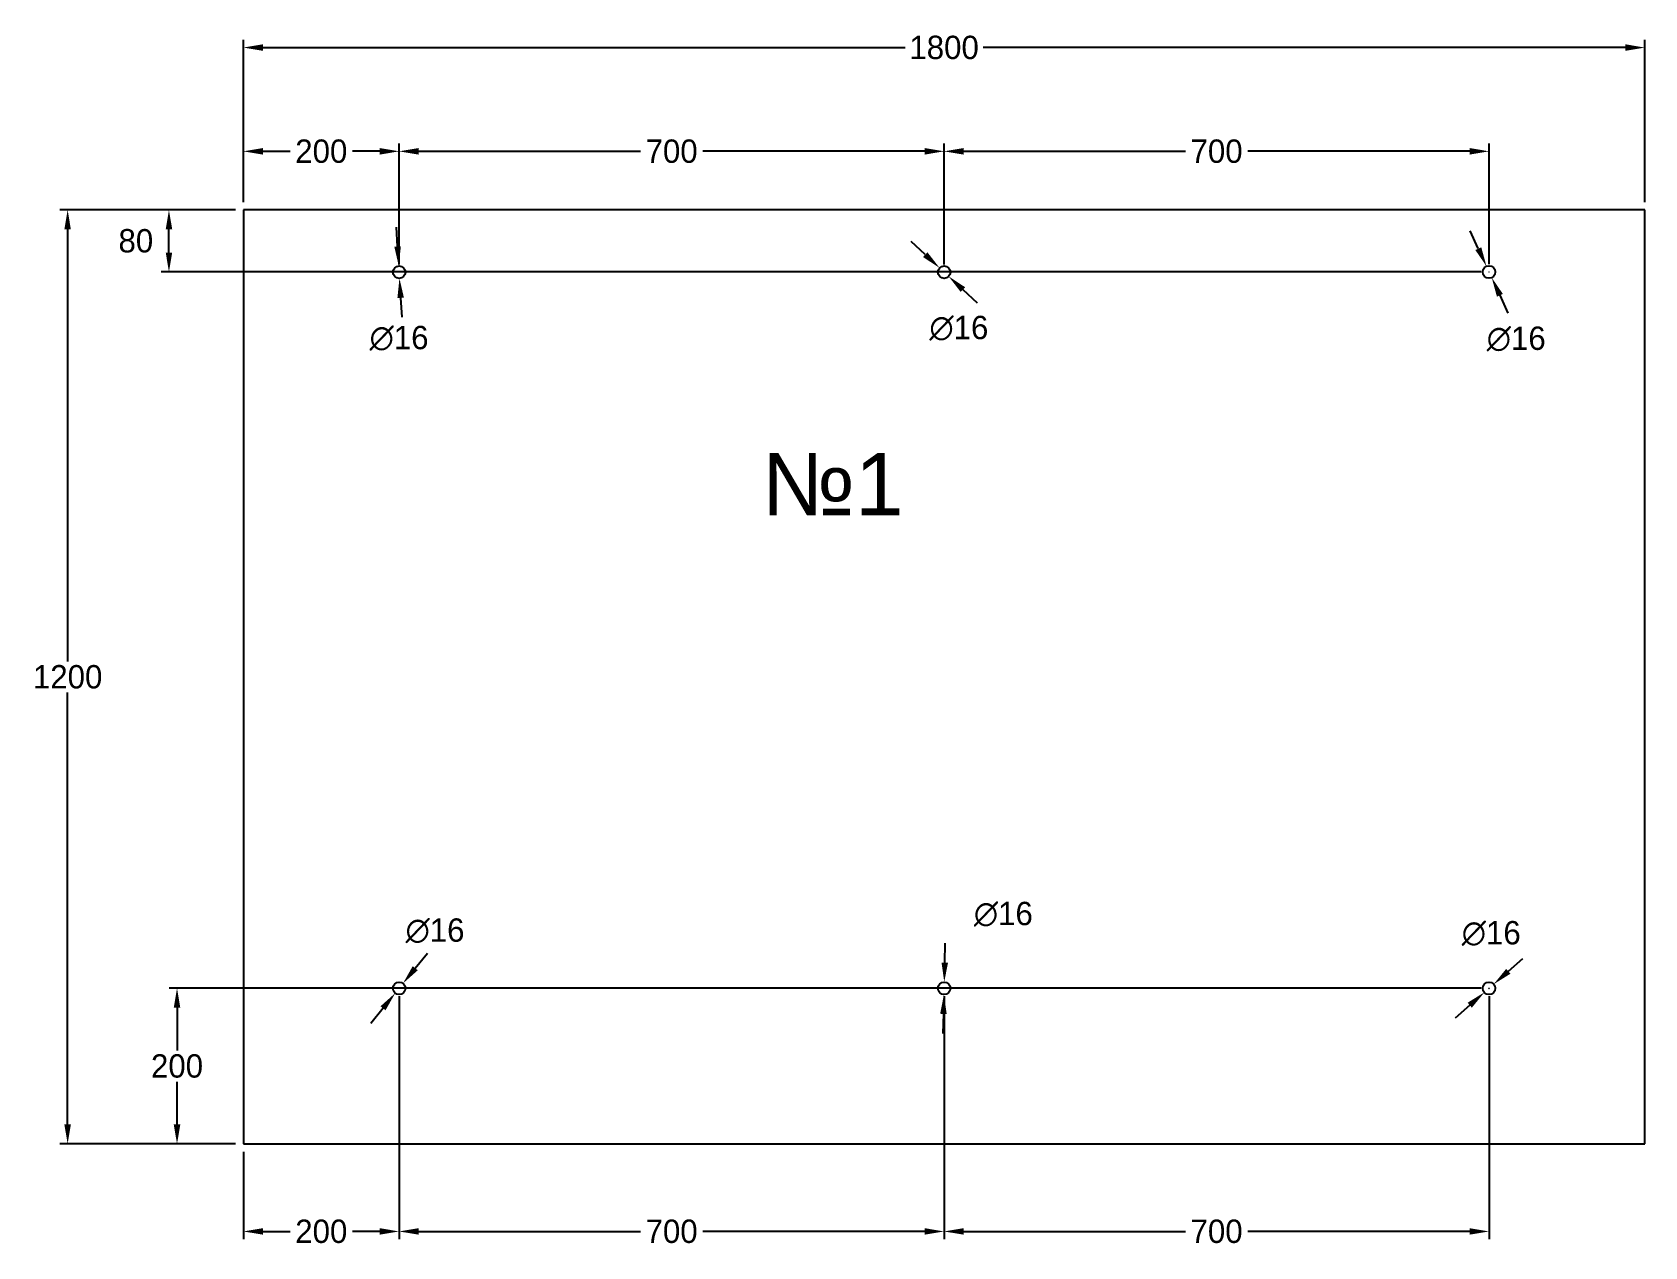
# Model space of a CAD drawing. Header units: millimetres. Extents: x 219 to 11522, y 414 to 4634.
# Drawn here: x 219 to 2290, y 2983 to 4544 of the extents above; entities that cross this region are included whole.
import ezdxf

# ---------------------------------------------------------------- set-up
doc = ezdxf.new("R2010")
doc.units = ezdxf.units.MM
doc.styles.add('ОФОРМИТЕЛЬ', font='txt', dxfattribs={"height": 30})
doc.dimstyles.new('ОФОРМИТЕЛЬ', dxfattribs={"dimtxt": 30, "dimasz": 25, "dimexe": 10, "dimexo": 10, "dimgap": 5, "dimtad": 0, "dimtih": 1, "dimtoh": 1, "dimdec": 0, "dimzin": 0, "dimdsep": 46, "dimtxsty": 'ОФОРМИТЕЛЬ', "dimcen": 0.09, "dimclrd": 256, "dimclre": 256, "dimclrt": 256, "dimadec": 0, "dimazin": 0, "dimtfac": 1, "dimtdec": 4, "dimtofl": 0, "dimtmove": 2, "dimatfit": 3, "dimfxl": 1, "dimtolj": 1, "dimtzin": 0, "dimarcsym": 0})

# ---------------------------------------------------------------- blocks, each defined once
blk = doc.blocks.new('*D1')
at = {"lineweight": -2, "transparency": 16777216}
for p, q in [((479.9, 4315.5), (254.1, 4315.5)), ((264.1, 4290.5), (264.1, 3735.5)), ((264.1, 3140.5), (264.1, 3695.5)), ((479.9, 3115.5), (254.1, 3115.5))]:
    blk.add_line(p, q, dxfattribs=at)
at = {"transparency": 16777216}
for points in [[(259.9, 4290.5), (268.2, 4290.5), (264.1, 4315.5)], [(259.9, 3140.5), (268.2, 3140.5), (264.1, 3115.5)]]:
    blk.add_solid(points, dxfattribs=at)
at = {"layer": 'DEFPOINTS', "color": 0, "transparency": 16777216}
for p in [(489.9, 4315.5), (264.1, 3115.5), (489.9, 3115.5)]:
    blk.add_point(p, dxfattribs=at)
at = {"lineweight": 13, "transparency": 16777216, "insert": (264.1, 3715.5), "char_height": 30, "attachment_point": 5, "style": 'ОФОРМИТЕЛЬ'}
blk.add_mtext('\\A1;1200', dxfattribs=at)
blk = doc.blocks.new('*D2')
at = {"lineweight": -2, "transparency": 16777216}
for p, q in [((489.9, 4325.5), (489.9, 4534)), ((514.9, 4524), (1339.9, 4524)), ((2264.9, 4524), (1439.9, 4524)), ((2289.9, 4325.5), (2289.9, 4534))]:
    blk.add_line(p, q, dxfattribs=at)
at = {"transparency": 16777216}
for points in [[(514.9, 4528.2), (514.9, 4519.8), (489.9, 4524)], [(2264.9, 4528.2), (2264.9, 4519.8), (2289.9, 4524)]]:
    blk.add_solid(points, dxfattribs=at)
at = {"layer": 'DEFPOINTS', "color": 0, "transparency": 16777216}
for p in [(2289.9, 4524), (489.9, 4315.5), (2289.9, 4315.5)]:
    blk.add_point(p, dxfattribs=at)
at = {"lineweight": 13, "transparency": 16777216, "insert": (1389.9, 4524), "char_height": 30, "attachment_point": 5, "style": 'ОФОРМИТЕЛЬ'}
blk.add_mtext('\\A1;1800', dxfattribs=at)
blk = doc.blocks.new('*D3')
at = {"lineweight": -2, "transparency": 16777216}
for p, q in [((489.9, 4325.5), (489.9, 4400.7)), ((689.9, 4245.5), (689.9, 4400.7)), ((514.9, 4390.7), (549.9, 4390.7)), ((664.9, 4390.7), (629.9, 4390.7))]:
    blk.add_line(p, q, dxfattribs=at)
at = {"transparency": 16777216}
for points in [[(514.9, 4394.9), (514.9, 4386.5), (489.9, 4390.7)], [(664.9, 4394.9), (664.9, 4386.5), (689.9, 4390.7)]]:
    blk.add_solid(points, dxfattribs=at)
at = {"layer": 'DEFPOINTS', "color": 0, "transparency": 16777216}
for p in [(689.9, 4390.7), (489.9, 4315.5), (689.9, 4235.5)]:
    blk.add_point(p, dxfattribs=at)
at = {"lineweight": 13, "transparency": 16777216, "insert": (589.9, 4390.7), "char_height": 30, "attachment_point": 5, "style": 'ОФОРМИТЕЛЬ'}
blk.add_mtext('\\A1;200', dxfattribs=at)
blk = doc.blocks.new('*D4')
at = {"lineweight": -2, "transparency": 16777216}
for p, q in [((689.9, 4245.5), (689.9, 4400.7)), ((1389.9, 4245.5), (1389.9, 4400.7)), ((714.9, 4390.7), (999.9, 4390.7)), ((1364.9, 4390.7), (1079.9, 4390.7))]:
    blk.add_line(p, q, dxfattribs=at)
at = {"transparency": 16777216}
for points in [[(714.9, 4394.9), (714.9, 4386.5), (689.9, 4390.7)], [(1364.9, 4394.9), (1364.9, 4386.5), (1389.9, 4390.7)]]:
    blk.add_solid(points, dxfattribs=at)
at = {"layer": 'DEFPOINTS', "color": 0, "transparency": 16777216}
for p in [(1389.9, 4390.7), (689.9, 4235.5), (1389.9, 4235.5)]:
    blk.add_point(p, dxfattribs=at)
at = {"lineweight": 13, "transparency": 16777216, "insert": (1039.9, 4390.7), "char_height": 30, "attachment_point": 5, "style": 'ОФОРМИТЕЛЬ'}
blk.add_mtext('\\A1;700', dxfattribs=at)
blk = doc.blocks.new('*D5')
at = {"lineweight": -2, "transparency": 16777216}
for p, q in [((1389.9, 4245.5), (1389.9, 4400.7)), ((2089.9, 4245.7), (2089.9, 4400.7)), ((1414.9, 4390.7), (1699.9, 4390.7)), ((2064.9, 4390.7), (1779.9, 4390.7))]:
    blk.add_line(p, q, dxfattribs=at)
at = {"transparency": 16777216}
for points in [[(1414.9, 4394.9), (1414.9, 4386.5), (1389.9, 4390.7)], [(2064.9, 4394.9), (2064.9, 4386.5), (2089.9, 4390.7)]]:
    blk.add_solid(points, dxfattribs=at)
at = {"layer": 'DEFPOINTS', "color": 0, "transparency": 16777216}
for p in [(2089.9, 4390.7), (1389.9, 4235.5), (2089.9, 4235.7)]:
    blk.add_point(p, dxfattribs=at)
at = {"lineweight": 13, "transparency": 16777216, "insert": (1739.9, 4390.7), "char_height": 30, "attachment_point": 5, "style": 'ОФОРМИТЕЛЬ'}
blk.add_mtext('\\A1;700', dxfattribs=at)
blk = doc.blocks.new('*D6')
at = {"lineweight": -2, "transparency": 16777216}
for p, q in [((689.9, 3305.5), (689.9, 2993.1)), ((489.9, 3105.5), (489.9, 2993.1)), ((514.9, 3003.1), (549.9, 3003.1)), ((664.9, 3003.1), (629.9, 3003.1))]:
    blk.add_line(p, q, dxfattribs=at)
at = {"transparency": 16777216}
for points in [[(514.9, 3007.3), (514.9, 2999), (489.9, 3003.1)], [(664.9, 3007.3), (664.9, 2999), (689.9, 3003.1)]]:
    blk.add_solid(points, dxfattribs=at)
at = {"layer": 'DEFPOINTS', "color": 0, "transparency": 16777216}
for p in [(689.9, 3315.5), (489.9, 3115.5), (689.9, 3003.1)]:
    blk.add_point(p, dxfattribs=at)
at = {"lineweight": 13, "transparency": 16777216, "insert": (589.9, 3003.1), "char_height": 30, "attachment_point": 5, "style": 'ОФОРМИТЕЛЬ'}
blk.add_mtext('\\A1;200', dxfattribs=at)
blk = doc.blocks.new('*D7')
at = {"lineweight": -2, "transparency": 16777216}
for p, q in [((689.9, 3305.5), (689.9, 2993.1)), ((1389.9, 3305.5), (1389.9, 2993.1)), ((714.9, 3003.1), (999.9, 3003.1)), ((1364.9, 3003.1), (1079.9, 3003.1))]:
    blk.add_line(p, q, dxfattribs=at)
at = {"transparency": 16777216}
for points in [[(714.9, 3007.3), (714.9, 2999), (689.9, 3003.1)], [(1364.9, 3007.3), (1364.9, 2999), (1389.9, 3003.1)]]:
    blk.add_solid(points, dxfattribs=at)
at = {"layer": 'DEFPOINTS', "color": 0, "transparency": 16777216}
for p in [(689.9, 3315.5), (1389.9, 3315.5), (1389.9, 3003.1)]:
    blk.add_point(p, dxfattribs=at)
at = {"lineweight": 13, "transparency": 16777216, "insert": (1039.9, 3003.1), "char_height": 30, "attachment_point": 5, "style": 'ОФОРМИТЕЛЬ'}
blk.add_mtext('\\A1;700', dxfattribs=at)
blk = doc.blocks.new('*D8')
at = {"lineweight": -2, "transparency": 16777216}
for p, q in [((1389.9, 3305.5), (1389.9, 2993.1)), ((2089.9, 3305.5), (2089.9, 2993.1)), ((1414.9, 3003.1), (1699.9, 3003.1)), ((2064.9, 3003.1), (1779.9, 3003.1))]:
    blk.add_line(p, q, dxfattribs=at)
at = {"transparency": 16777216}
for points in [[(1414.9, 3007.3), (1414.9, 2999), (1389.9, 3003.1)], [(2064.9, 3007.3), (2064.9, 2999), (2089.9, 3003.1)]]:
    blk.add_solid(points, dxfattribs=at)
at = {"layer": 'DEFPOINTS', "color": 0, "transparency": 16777216}
for p in [(1389.9, 3315.5), (2089.9, 3315.5), (2089.9, 3003.1)]:
    blk.add_point(p, dxfattribs=at)
at = {"lineweight": 13, "transparency": 16777216, "insert": (1739.9, 3003.1), "char_height": 30, "attachment_point": 5, "style": 'ОФОРМИТЕЛЬ'}
blk.add_mtext('\\A1;700', dxfattribs=at)
blk = doc.blocks.new('*D9')
at = {"lineweight": -2, "transparency": 16777216}
for p, q in [((2079.9, 3315.5), (394.6, 3315.5)), ((404.6, 3290.5), (404.6, 3235.5)), ((404.6, 3140.5), (404.6, 3195.5)), ((479.9, 3115.5), (394.6, 3115.5))]:
    blk.add_line(p, q, dxfattribs=at)
at = {"transparency": 16777216}
for points in [[(400.4, 3290.5), (408.8, 3290.5), (404.6, 3315.5)], [(400.4, 3140.5), (408.8, 3140.5), (404.6, 3115.5)]]:
    blk.add_solid(points, dxfattribs=at)
at = {"layer": 'DEFPOINTS', "color": 0, "transparency": 16777216}
for p in [(2089.9, 3315.5), (404.6, 3115.5), (489.9, 3115.5)]:
    blk.add_point(p, dxfattribs=at)
at = {"lineweight": 13, "transparency": 16777216, "insert": (404.6, 3215.5), "char_height": 30, "attachment_point": 5, "style": 'ОФОРМИТЕЛЬ'}
blk.add_mtext('\\A1;200', dxfattribs=at)
blk = doc.blocks.new('*D10')
at = {"lineweight": -2, "transparency": 16777216}
for p, q in [((479.9, 4315.5), (384.2, 4315.5)), ((394.2, 4260.7), (394.2, 4290.5)), ((2079.9, 4235.7), (384.2, 4235.7))]:
    blk.add_line(p, q, dxfattribs=at)
at = {"transparency": 16777216}
for points in [[(390.1, 4290.5), (398.4, 4290.5), (394.2, 4315.5)], [(390.1, 4260.7), (398.4, 4260.7), (394.2, 4235.7)]]:
    blk.add_solid(points, dxfattribs=at)
at = {"layer": 'DEFPOINTS', "color": 0, "transparency": 16777216}
for p in [(394.2, 4315.5), (489.9, 4315.5), (2089.9, 4235.7)]:
    blk.add_point(p, dxfattribs=at)
at = {"lineweight": 13, "transparency": 16777216, "insert": (351.7, 4275.6), "char_height": 30, "attachment_point": 5, "style": 'ОФОРМИТЕЛЬ'}
blk.add_mtext('\\A1;80', dxfattribs=at)
blk = doc.blocks.new('*D11')
at = {"lineweight": -2, "transparency": 16777216}
for p, q in [((687.9, 4268.5), (686.4, 4293.4)), ((689.8, 4235.5), (690, 4235.5)), ((689.9, 4235.4), (689.9, 4235.6)), ((691.8, 4202.6), (693.3, 4177.6))]:
    blk.add_line(p, q, dxfattribs=at)
at = {"transparency": 16777216}
for points in [[(692.1, 4268.7), (683.7, 4268.2), (689.4, 4243.5)], [(696, 4202.8), (687.7, 4202.3), (690.3, 4227.5)]]:
    blk.add_solid(points, dxfattribs=at)
at = {"layer": 'DEFPOINTS', "color": 0, "transparency": 16777216}
for p in [(689.4, 4243.5), (690.3, 4227.5)]:
    blk.add_point(p, dxfattribs=at)
at = {"lineweight": 13, "transparency": 16777216, "insert": (689.8, 4150.5), "char_height": 30, "attachment_point": 5, "style": 'ОФОРМИТЕЛЬ'}
blk.add_mtext('\\A1;∅16', dxfattribs=at)
blk = doc.blocks.new('*D12')
at = {"lineweight": -2, "transparency": 16777216}
for p, q in [((1365.7, 4258), (1347.4, 4275)), ((1389.8, 4235.5), (1390, 4235.5)), ((1389.9, 4235.4), (1389.9, 4235.6)), ((1414.1, 4213.1), (1432.4, 4196.1))]:
    blk.add_line(p, q, dxfattribs=at)
at = {"transparency": 16777216}
for points in [[(1368.5, 4261), (1362.8, 4254.9), (1384, 4241)], [(1416.9, 4216.1), (1411.2, 4210), (1395.7, 4230.1)]]:
    blk.add_solid(points, dxfattribs=at)
at = {"layer": 'DEFPOINTS', "color": 0, "transparency": 16777216}
for p in [(1384, 4241), (1395.7, 4230.1)]:
    blk.add_point(p, dxfattribs=at)
at = {"lineweight": 13, "transparency": 16777216, "insert": (1408.9, 4163.4), "char_height": 30, "attachment_point": 5, "style": 'ОФОРМИТЕЛЬ'}
blk.add_mtext('\\A1;∅16', dxfattribs=at)
blk = doc.blocks.new('*D13')
at = {"lineweight": -2, "transparency": 16777216}
for p, q in [((2076.1, 4265.7), (2065.7, 4288.4)), ((2089.9, 4235.6), (2089.9, 4235.8)), ((2089.9, 4235.7), (2090, 4235.7)), ((2103.8, 4205.8), (2114.2, 4183))]:
    blk.add_line(p, q, dxfattribs=at)
at = {"transparency": 16777216}
for points in [[(2079.9, 4267.4), (2072.3, 4263.9), (2086.6, 4243)], [(2107.6, 4207.5), (2100, 4204), (2093.3, 4228.5)]]:
    blk.add_solid(points, dxfattribs=at)
at = {"layer": 'DEFPOINTS', "color": 0, "transparency": 16777216}
for p in [(2086.6, 4243), (2093.3, 4228.5)]:
    blk.add_point(p, dxfattribs=at)
at = {"lineweight": 13, "transparency": 16777216, "insert": (2124.8, 4149.6), "char_height": 30, "attachment_point": 5, "style": 'ОФОРМИТЕЛЬ'}
blk.add_mtext('\\A1;∅16', dxfattribs=at)
blk = doc.blocks.new('*D14')
at = {"lineweight": -2, "transparency": 16777216}
for p, q in [((710.5, 3341.3), (726.2, 3360.7)), ((689.8, 3315.5), (690, 3315.5)), ((689.9, 3315.4), (689.9, 3315.6)), ((669.2, 3289.8), (653.5, 3270.3))]:
    blk.add_line(p, q, dxfattribs=at)
at = {"transparency": 16777216}
for points in [[(707.3, 3343.9), (713.8, 3338.6), (694.9, 3321.8)], [(666, 3292.4), (672.4, 3287.2), (684.9, 3309.3)]]:
    blk.add_solid(points, dxfattribs=at)
at = {"layer": 'DEFPOINTS', "color": 0, "transparency": 16777216}
for p in [(694.9, 3321.8), (684.9, 3309.3)]:
    blk.add_point(p, dxfattribs=at)
at = {"lineweight": 13, "transparency": 16777216, "insert": (736, 3389.3), "char_height": 30, "attachment_point": 5, "style": 'ОФОРМИТЕЛЬ'}
blk.add_mtext('\\A1;∅16', dxfattribs=at)
blk = doc.blocks.new('*D115')
at = {"lineweight": -2, "transparency": 16777216}
for p, q in [((1390.7, 3348.5), (1391.4, 3373.5)), ((1389.8, 3315.5), (1390, 3315.5)), ((1389.9, 3315.4), (1389.9, 3315.6)), ((1389, 3282.5), (1388.3, 3257.6))]:
    blk.add_line(p, q, dxfattribs=at)
at = {"transparency": 16777216}
for points in [[(1386.6, 3348.6), (1394.9, 3348.4), (1390.1, 3323.5)], [(1384.8, 3282.7), (1393.2, 3282.4), (1389.7, 3307.5)]]:
    blk.add_solid(points, dxfattribs=at)
at = {"layer": 'DEFPOINTS', "color": 0, "transparency": 16777216}
for p in [(1390.1, 3323.5), (1389.7, 3307.5)]:
    blk.add_point(p, dxfattribs=at)
at = {"lineweight": 13, "transparency": 16777216, "insert": (1466, 3410.6), "char_height": 30, "attachment_point": 5, "style": 'ОФОРМИТЕЛЬ'}
blk.add_mtext('\\A1;∅16', dxfattribs=at)
blk = doc.blocks.new('*D116')
at = {"lineweight": -2, "transparency": 16777216}
for p, q in [((2114.7, 3337.3), (2133.4, 3353.8)), ((2089.8, 3315.5), (2090, 3315.5)), ((2089.9, 3315.4), (2089.9, 3315.6)), ((2065.1, 3293.8), (2046.3, 3277.2))]:
    blk.add_line(p, q, dxfattribs=at)
at = {"transparency": 16777216}
for points in [[(2111.9, 3340.4), (2117.4, 3334.2), (2095.9, 3320.8)], [(2062.3, 3296.9), (2067.8, 3290.6), (2083.9, 3310.3)]]:
    blk.add_solid(points, dxfattribs=at)
at = {"layer": 'DEFPOINTS', "color": 0, "transparency": 16777216}
for p in [(2095.9, 3320.8), (2083.9, 3310.3)]:
    blk.add_point(p, dxfattribs=at)
at = {"lineweight": 13, "transparency": 16777216, "insert": (2092.7, 3385.9), "char_height": 30, "attachment_point": 5, "style": 'ОФОРМИТЕЛЬ'}
blk.add_mtext('\\A1;∅16', dxfattribs=at)

msp = doc.modelspace()

# ---------------------------------------------------------------- linework, layer by layer
at = {"color": 7}
for p, q in [((489.9, 4315.5), (489.9, 3115.5)), ((2289.9, 4315.5), (489.9, 4315.5)), ((2289.9, 3115.5), (2289.9, 4315.5)), ((489.9, 3115.5), (2289.9, 3115.5))]:
    msp.add_line(p, q, dxfattribs=at)
for centre in [(689.9, 4235.5), (1389.9, 4235.5), (2089.9, 4235.7), (689.9, 3315.5), (1389.9, 3315.5), (2089.9, 3315.5)]:
    msp.add_circle(centre, 8, dxfattribs=at)

# ---------------------------------------------------------------- texts
at = {"color": 7, "lineweight": 13, "insert": (1155.7, 4003.2), "char_height": 80, "attachment_point": 1, "style": 'ОФОРМИТЕЛЬ'}
msp.add_mtext_dynamic_manual_height_columns('{\\fArial|b0|i0|c204|p34;№1}', width=336.967, gutter_width=150, heights=[0], dxfattribs=at)

# ---------------------------------------------------------------- dimensions: what is measured, and where the dimension line sits
at = {"color": 7, "lineweight": 13}
for base, p1, p2, picture, middle in [((2289.9, 4524), (489.9, 4315.5), (2289.9, 4315.5), '*D2', (1389.9, 4524)), ((689.9, 4390.7), (489.9, 4315.5), (689.9, 4235.5), '*D3', (589.9, 4390.7)), ((1389.9, 4390.7), (689.9, 4235.5), (1389.9, 4235.5), '*D4', (1039.9, 4390.7)), ((2089.9, 4390.7), (1389.9, 4235.5), (2089.9, 4235.7), '*D5', (1739.9, 4390.7)), ((689.9, 3003.1), (489.9, 3115.5), (689.9, 3315.5), '*D6', (589.9, 3003.1)), ((1389.9, 3003.1), (689.9, 3315.5), (1389.9, 3315.5), '*D7', (1039.9, 3003.1)), ((2089.9, 3003.1), (1389.9, 3315.5), (2089.9, 3315.5), '*D8', (1739.9, 3003.1))]:
    dim = msp.add_linear_dim(base=base, p1=p1, p2=p2, dimstyle='ОФОРМИТЕЛЬ', dxfattribs=at)
    dim.commit()
    dim.dimension.update_dxf_attribs({"geometry": picture, "text_midpoint": middle})
for base, p1, p2, picture, middle in [((264.1, 3115.5), (489.9, 4315.5), (489.9, 3115.5), '*D1', (264.1, 3715.5)), ((394.2, 4315.5), (2089.9, 4235.7), (489.9, 4315.5), '*D10', (351.7, 4275.6)), ((404.6, 3115.5), (2089.9, 3315.5), (489.9, 3115.5), '*D9', (404.6, 3215.5))]:
    dim = msp.add_linear_dim(base=base, p1=p1, p2=p2, angle=90, dimstyle='ОФОРМИТЕЛЬ', dxfattribs=at)
    dim.commit()
    dim.dimension.update_dxf_attribs({"geometry": picture, "text_midpoint": middle})
for p1, p2, picture, middle in [((689.4, 4243.5), (690.3, 4227.5), '*D11', (689.8, 4150.5)), ((2086.6, 4243), (2093.3, 4228.5), '*D13', (2124.8, 4149.6)), ((1384, 4241), (1395.7, 4230.1), '*D12', (1408.9, 4163.4)), ((1389.7, 3307.5), (1390.1, 3323.5), '*D115', (1466, 3410.6)), ((684.9, 3309.3), (694.9, 3321.8), '*D14', (736, 3389.3)), ((2083.9, 3310.3), (2095.9, 3320.8), '*D116', (2092.7, 3385.9))]:
    dim = msp.add_diameter_dim_2p(p1=p1, p2=p2, dimstyle='ОФОРМИТЕЛЬ', dxfattribs=at)
    dim.commit()
    dim.dimension.update_dxf_attribs({"geometry": picture, "text_midpoint": middle, "dimtype": 163})

doc.saveas('drawing.dxf')
